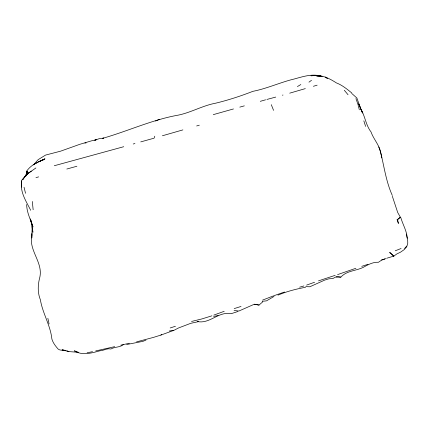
<?xml version="1.0" encoding="UTF-8"?>
<svg xmlns="http://www.w3.org/2000/svg" width="429" height="429" viewBox="0 0 429 429"><rect width="100%" height="100%" fill="white"/><g stroke="black" fill="none" stroke-linecap="round" stroke-linejoin="round"><path stroke-width="0.64" d="M21.654 180.968C19.745 191.924 26.046 201.094 30.7 210.29M31.955 234.684L31.784 237.993L32.223 226.362M31.955 233.36L31.564 237.049C29.526 251.238 42.83 262.537 39.908 276.914C37.843 284.486 37.393 292.396 40.401 299.833C42.584 313.363 50.472 325.3 51.893 339.103C53.073 342.975 55.507 346.09 58.151 349.067C60.301 350.809 63.197 349.951 65.723 350.354M26.308 175.145L26.689 171.144C30.856 165.031 37.849 161.787 44.562 159.277L38.406 161.797M26.534 174.523L27.252 171.3L26.689 171.144M25.788 176.024L27.252 171.3M26.072 175.429L27.499 171.294L25.751 176.11M154.783 136.191L154.097 138.181L140.733 141.897M25.783 176.072L26.239 174.85L22.694 179.746M22.753 179.724L23.863 178.185M24.609 177.166L26.469 174.603L28.641 172.882L27.333 174.206M33.451 164.913L38.122 159.668L45.597 155.067L60.612 151.169L79.762 144.326L91.688 140.792L96.219 139.774L94.75 140.229L99.137 138.706L103.743 138.068L102.333 138.422C127.906 131.167 152.29 119.664 178.475 115.09C191.264 112.419 202.772 105.55 215.685 103.185C228.325 100.113 240.723 96.075 252.853 91.339C265.696 88.83 277.777 83.51 290.326 79.992C300.402 77.644 310.612 73.145 321.198 76.137L315.572 75.584L310.977 75.756L312.242 75.751M26.024 175.536L24.281 177.306L26.469 174.603L31.172 171.16L30.55 171.584M136.594 341.859L153.496 337.387L160.891 335.081L161.588 334.379M406.011 247.077C409.475 243.79 406.944 238.031 406.29 234.041M404.536 248.418L406.923 246.219L404.29 249.555L400.563 252.145L396.873 253.92L393.902 256.081L386.851 258.204M397.64 219.675L398.396 223.455L397.104 219.745L397.64 219.675L400.396 217.219L397.715 212.521L392.353 196.278M336.261 277.177L340.841 277.123C346.514 270.779 355.593 270.919 362.896 267.54C367.696 264.886 372.801 261.915 378.469 262.258L381.451 260.242L384.824 258.95M234.084 310.457L238.873 311.041L254.317 304.231L259.025 305.073L262.618 301.957L262.199 301.308L266.511 300.858L274.056 296.439M33.961 164.656L35.414 163.46M397.104 219.745L400.396 217.219M308.966 82.17L311.518 80.309M35.891 167.964L26.469 174.603L22.217 179.628L21.45 180.85L21.557 186.985M35.72 163.626L37.403 162.559M297.41 86.572L300.842 84.54M123.477 344.6C119.729 347.613 114.945 346.627 110.902 348.986C107.025 347.962 103.673 350.713 99.844 350.815C91.586 353.067 82.229 355.872 74.34 350.799L78.437 352.306L68.913 351.603L62.044 349.855L63.883 350.102M155.523 121.058L159.298 119.342M37.961 162.205L44.991 158.778L40.54 160.923L43.206 159.813M230.866 313.69C218.586 311.207 210.006 323.975 197.672 321.605L198.772 321.573L190.696 323.332L178.512 327.976L174.147 330.228L169.289 330.995M273.429 295.897L262.575 300.107M145.946 340.122L142.927 341.35L126.684 344.519M213.803 315.106L224.206 311.315M395.227 250.799L401.083 248.514M277.965 295.136C286.915 291.393 296.08 289.028 305.555 287.28M318.506 280.866L335.205 275.321M273.959 295.699L284.529 292.01M160.891 335.081L173.327 330.539M306.596 285.108L314.58 282.261M211.921 315.819L202.011 318.903L191.522 321.46M367.996 264.302L361.744 266.35M337.575 274.619L355.877 268.281M389.296 252.831L389.988 252.601L393.902 256.081M231.263 313.663L237.881 311.508M170.195 327.96L175.44 326.26M234.191 308.601L241.018 306.451M313.385 86.283L317.138 85.178M381.483 259.936L386.046 258.601M289.714 93.163L305.314 88.615M162.414 135.768L182.883 129.896M299.603 287.189L303.888 285.95M233.478 108.95L213.261 114.645M260.274 101.335L265.594 99.807M196.648 125.965L199.313 125.198M133.231 143.994L134.931 143.511M239.811 107.121L244.342 105.856M35.961 177.622L38.626 176.882M66.822 169.026L76.888 166.248M123.75 146.707L54.301 165.733M275.767 97.077L266.881 99.458M282.389 95.195L282.99 95.034M120.774 345.152L129.386 343.243M114.645 346.664L95.694 350.933M87.119 352.794L92.498 351.657M213.61 316.42L218.147 315.546M84.915 143.072L86.095 142.937M316.682 75.751L319.219 75.751L315.572 75.584C323.187 75.236 330.153 78.845 336.352 82.888C342.165 85.081 346.997 89.109 351.775 92.959M305.732 286.652L309.856 286.765L324.673 280.105L328.887 278.802L332.748 278.593L336.808 276.426L340.841 277.123M321.568 76.442L322.109 76.475L316.758 76.185M254.317 304.231L259.025 305.073M66.785 350.766L68.913 351.603M327.466 78.432L325.348 77.059L327.021 78.158M389.988 252.601L393.618 256.183M351.764 93.447L356.885 98.032L360.709 108.768L358.778 103.99M344.315 90.267L348.037 94.739M392.31 195.458C386.127 181.805 384.169 166.736 380.63 152.268C379.156 144.739 373.52 139.098 371.026 131.95C365.765 125.091 365.133 116.195 360.757 108.859L362.526 113.025L358.794 103.99M271.294 104.687L273.573 110.382M355.925 98.579L357.899 104.156L359.33 109.819M378.775 146.981L380.641 152.284L381.826 157.893M32.561 229.006L32.899 232.298L30.85 220.474L32.969 226.92C30.572 219.525 26.727 212.489 26.668 204.515M363.83 120.833L365.61 126.41M400.82 217.712C402.852 224.614 406.762 230.856 407.282 238.208M24.045 187.242L25.531 193.297M30.85 220.474L31.044 221.289L30.475 218.887M47.855 318.28L49.078 323.906M33.156 209.727L32.298 201.491M21.702 185.736L21.547 186.958L21.697 185.736"/></g></svg>
